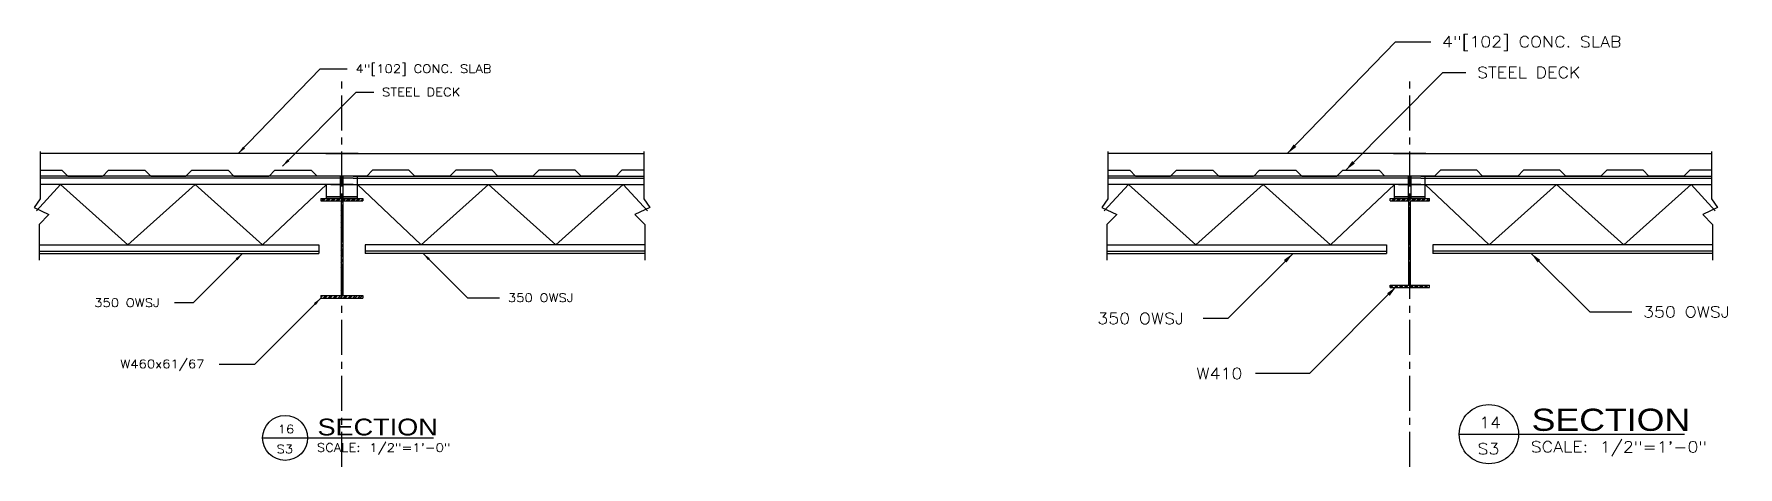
# Model space of a CAD drawing. Header units: inches. Extents: x -44 to 9761, y -1166 to 3580.
# Drawn here: x 8186.1 to 8489.7, y 3493.7 to 3570.9 of the extents above; entities that cross this region are included whole.
import ezdxf
from ezdxf.enums import TextEntityAlignment as Align

# ---------------------------------------------------------------- set-up
doc = ezdxf.new("R2010")
doc.units = ezdxf.units.IN
doc.header["$MEASUREMENT"] = 0
doc.linetypes.add('CENTER', pattern=[2, 1.25, -0.25, 0.25, -0.25])
for name, color, linetype in [('Center', 251, 'CENTER'), ('L1', 1, 'CONTINUOUS'), ('L131', 131, 'CONTINUOUS'), ('LAYER15A', 15, 'CONTINUOUS'), ('Struc_Plan_Dim', 5, 'CONTINUOUS'), ('Struc_Section_Conc', 71, 'CONTINUOUS'), ('Struc_Steel_Beam', 22, 'CONTINUOUS'), ('Struc_Steel_Deck', 41, 'CONTINUOUS'), ('Struc_Steel_Joist', 21, 'CONTINUOUS'), ('TEXT131', 131, 'CONTINUOUS')]:
    doc.layers.add(name, color=color, linetype=linetype)
doc.styles.add('ROMANS', font='ROMANS.SHX', dxfattribs={"width": 0.8})
doc.styles.add('ROMANS-115', font='romans.shx', dxfattribs={"width": 1.15})
doc.styles.add('SANS-80', font='sanss___.ttf', dxfattribs={"width": 0.8})
doc.dimstyles.new('Copy of 12-ROMANS-115-PS-BPV', dxfattribs={"dimtxt": 0.0625, "dimasz": 0.0625, "dimexe": 0.0625, "dimexo": 0.0625, "dimgap": 0.0625, "dimtad": 1, "dimdec": 4, "dimlfac": 24, "dimzin": 1, "dimdsep": 46, "dimlunit": 4, "dimtxsty": 'ROMANS-115', "dimcen": 0.0625, "dimclrd": 256, "dimclre": 256, "dimclrt": 256, "dimadec": 0, "dimazin": 0, "dimtfac": 1, "dimtdec": 4, "dimtofl": 0, "dimtmove": 0, "dimatfit": 0, "dimfxl": 1, "dimfrac": 2, "dimtolj": 1, "dimtzin": 0, "dimarcsym": 0})

# ---------------------------------------------------------------- blocks, each defined once
blk = doc.blocks.new('W16x36[410x54]')
at = {"layer": 'Struc_Steel_Beam'}
h = blk.add_hatch(dxfattribs=at)
h.set_pattern_fill('STEEL', color=131, scale=5, style=0)
h.set_pattern_definition([(45, (-8446.539, -3506.6738), (-0.44194174, 0.44194174), []), (45, (-8446.539, -3506.3613), (-0.44194174, 0.44194174), [])])
h.paths.add_polyline_path([(-0.15625, 0.4375), (-3.5, 0.4375), (-3.5, 0), (3.5, 0), (3.5, 0.4375), (0.15625, 0.4375), (0.15625, 15.4375), (3.5, 15.4375), (3.5, 15.875), (-3.5, 15.875), (-3.5, 15.4375), (-0.15625, 15.4375)])
for p, q in [((-3.5, 15.875), (3.5, 15.875)), ((-3.5, 15.4375), (-3.5, 15.875)), ((-3.5, 15.4375), (-0.15625, 15.4375)), ((-0.15625, 0.4375), (-0.15625, 15.4375)), ((0.15625, 0.4375), (0.15625, 15.4375)), ((0.15625, 15.4375), (3.5, 15.4375)), ((3.5, 15.4375), (3.5, 15.875)), ((-3.5, 0.4375), (-0.15625, 0.4375)), ((-3.5, 0), (-3.5, 0.4375)), ((-3.5, 0), (3.5, 0)), ((0.15625, 0.4375), (3.5, 0.4375)), ((3.5, 0), (3.5, 0.4375))]:
    blk.add_line(p, q, dxfattribs=at)
blk = doc.blocks.new('W460x61[18x41]')
at = {"layer": 'Struc_Steel_Beam'}
h = blk.add_hatch(dxfattribs=at)
h.set_pattern_fill('STEEL', color=131, scale=5, style=0)
h.set_pattern_definition([(45, (-8305.6723, -3479.1373), (-0.44194174, 0.44194174), []), (45, (-8305.6723, -3478.8248), (-0.44194174, 0.44194174), [])])
h.paths.add_polyline_path([(-0.15625, 17.3125), (-0.15625, 0.4375), (-3.75, 0.4375), (-3.75, 0), (3.75, 0), (3.75, 0.4375), (0.15625, 0.4375), (0.15625, 17.3125), (3.75, 17.3125), (3.75, 17.75), (-3.75, 17.75), (-3.75, 17.3125)])
for p, q in [((-3.75, 17.75), (3.75, 17.75)), ((-3.75, 17.75), (-3.75, 17.3125)), ((-3.75, 17.3125), (-0.15625, 17.3125)), ((-0.15625, 17.3125), (-0.15625, 0.4375)), ((0.15625, 17.3125), (0.15625, 0.4375)), ((0.15625, 17.3125), (3.75, 17.3125)), ((3.75, 17.75), (3.75, 17.3125)), ((-3.75, 0.4375), (-0.15625, 0.4375)), ((-3.75, 0.4375), (-3.75, 0)), ((-3.75, 0), (3.75, 0)), ((0.15625, 0.4375), (3.75, 0.4375)), ((3.75, 0.4375), (3.75, 0))]:
    blk.add_line(p, q, dxfattribs=at)
blk = doc.blocks.new('Title-section')
at = {"layer": 'LAYER15A'}
blk.add_line((-2.066, -7.538), (-0.7979, -7.538), dxfattribs=at)
blk.add_circle((-1.899, -7.538), 0.167, dxfattribs=at)
at = {"layer": 'L131', "style": 'ROMANS', "width": 1.15}
blk.add_text('SCALE:', height=0.0625, dxfattribs=at).set_placement((-1.6635, -7.64))
for tag, p in [('TITLE_NO.', (-1.8925, -7.5036)), ('SHEET_NO.', (-1.9016, -7.6515))]:
    blk.add_attdef(tag, text='', height=0.0625, dxfattribs=at).set_placement(p, align=Align.CENTER)
blk.add_attdef('SCALE', (-1.2742, -7.641), '', height=0.0625, dxfattribs=at)
at = {"layer": 'TEXT131', "style": 'SANS-80', "width": 1.15}
blk.add_text('SECTION', height=0.125, dxfattribs=at).set_placement((-1.6583, -7.5194))

msp = doc.modelspace()

# ---------------------------------------------------------------- linework, layer by layer
at = {"layer": 'Center', "ltscale": 5}
for p, q in [((8240.92737, 3493.72581), (8240.92737, 3563.13125)), ((8431.21642, 3493.72581), (8431.21642, 3563.13125))]:
    msp.add_line(p, q, dxfattribs=at)
at = {"layer": 'L1'}
for p, q in [((8187.13193, 3549.9932), (8187.13193, 3541.55372)), ((8294.72281, 3549.9932), (8294.72281, 3541.55372)), ((8377.42098, 3549.9932), (8377.42098, 3541.55372)), ((8485.01186, 3549.9932), (8485.01186, 3541.55372)), ((8187.13193, 3541.55372), (8186.07455, 3539.96934)), ((8294.72281, 3541.55372), (8295.7802, 3539.96934)), ((8377.42098, 3541.55372), (8376.36359, 3539.96934)), ((8485.01186, 3541.55372), (8486.06924, 3539.96934)), ((8186.07455, 3539.96934), (8188.71801, 3538.73801)), ((8188.71801, 3538.73801), (8186.9557, 3536.94479)), ((8295.7802, 3539.96934), (8293.13673, 3538.73801)), ((8293.13673, 3538.73801), (8294.89905, 3536.94479)), ((8376.36359, 3539.96934), (8379.00706, 3538.73801)), ((8379.00706, 3538.73801), (8377.24475, 3536.94479)), ((8486.06924, 3539.96934), (8483.42578, 3538.73801)), ((8483.42578, 3538.73801), (8485.18809, 3536.94479)), ((8186.9557, 3536.94479), (8186.9557, 3530.58222)), ((8294.89905, 3536.94479), (8294.89905, 3530.58222)), ((8377.24475, 3536.94479), (8377.24475, 3530.58222)), ((8485.18809, 3536.94479), (8485.18809, 3530.58222))]:
    msp.add_line(p, q, dxfattribs=at)
at = {"layer": 'Struc_Section_Conc', "ltscale": 2}
for p, q in [((8243.80237, 3549.59327), (8187.13193, 3549.59327)), ((8238.05237, 3549.59327), (8294.72281, 3549.59327)), ((8434.09142, 3549.59327), (8377.42098, 3549.59327)), ((8428.34142, 3549.59327), (8485.01186, 3549.59327)), ((8187.13193, 3546.63862), (8191.02679, 3546.63862)), ((8192.07214, 3545.59327), (8191.02679, 3546.63862)), ((8198.31953, 3545.59327), (8199.36487, 3546.63862)), ((8199.36487, 3546.63862), (8205.83929, 3546.63862)), ((8206.88464, 3545.59327), (8205.83929, 3546.63862)), ((8213.13203, 3545.59327), (8214.17737, 3546.63862)), ((8214.17737, 3546.63862), (8220.65179, 3546.63862)), ((8221.69714, 3545.59327), (8220.65179, 3546.63862)), ((8227.94453, 3545.59327), (8228.98987, 3546.63862)), ((8228.98987, 3546.63862), (8235.46429, 3546.63862)), ((8236.50964, 3545.59327), (8235.46429, 3546.63862)), ((8245.34511, 3545.59327), (8246.39046, 3546.63862)), ((8252.86487, 3546.63862), (8246.39046, 3546.63862)), ((8253.91022, 3545.59327), (8252.86487, 3546.63862)), ((8260.15761, 3545.59327), (8261.20296, 3546.63862)), ((8267.67737, 3546.63862), (8261.20296, 3546.63862)), ((8268.72272, 3545.59327), (8267.67737, 3546.63862)), ((8274.97011, 3545.59327), (8276.01546, 3546.63862)), ((8282.48987, 3546.63862), (8276.01546, 3546.63862)), ((8283.53522, 3545.59327), (8282.48987, 3546.63862)), ((8289.78261, 3545.59327), (8290.82796, 3546.63862)), ((8294.72281, 3546.63862), (8290.82796, 3546.63862)), ((8377.42098, 3546.63862), (8381.31584, 3546.63862)), ((8382.36118, 3545.59327), (8381.31584, 3546.63862)), ((8388.60857, 3545.59327), (8389.65392, 3546.63862)), ((8389.65392, 3546.63862), (8396.12834, 3546.63862)), ((8397.17368, 3545.59327), (8396.12834, 3546.63862)), ((8403.42107, 3545.59327), (8404.46642, 3546.63862)), ((8404.46642, 3546.63862), (8410.94084, 3546.63862)), ((8411.98618, 3545.59327), (8410.94084, 3546.63862)), ((8418.23357, 3545.59327), (8419.27892, 3546.63862)), ((8419.27892, 3546.63862), (8425.75334, 3546.63862)), ((8426.79868, 3545.59327), (8425.75334, 3546.63862)), ((8435.63416, 3545.59327), (8436.6795, 3546.63862)), ((8443.15392, 3546.63862), (8436.6795, 3546.63862)), ((8444.19926, 3545.59327), (8443.15392, 3546.63862)), ((8450.44666, 3545.59327), (8451.492, 3546.63862)), ((8457.96642, 3546.63862), (8451.492, 3546.63862)), ((8459.01176, 3545.59327), (8457.96642, 3546.63862)), ((8465.25916, 3545.59327), (8466.3045, 3546.63862)), ((8472.77892, 3546.63862), (8466.3045, 3546.63862)), ((8473.82426, 3545.59327), (8472.77892, 3546.63862)), ((8480.07166, 3545.59327), (8481.117, 3546.63862)), ((8485.01186, 3546.63862), (8481.117, 3546.63862)), ((8192.07214, 3545.59327), (8198.28958, 3545.59327)), ((8198.31953, 3545.59327), (8195.27243, 3545.59327)), ((8206.88464, 3545.59327), (8213.10208, 3545.59327)), ((8213.13203, 3545.59327), (8210.08493, 3545.59327)), ((8221.69714, 3545.59327), (8227.91458, 3545.59327)), ((8227.94453, 3545.59327), (8224.89743, 3545.59327)), ((8245.34511, 3545.59327), (8236.50964, 3545.59327)), ((8253.91022, 3545.59327), (8256.95732, 3545.59327)), ((8260.15761, 3545.59327), (8253.94017, 3545.59327)), ((8268.72272, 3545.59327), (8271.76982, 3545.59327)), ((8274.97011, 3545.59327), (8268.75267, 3545.59327)), ((8283.53522, 3545.59327), (8286.58232, 3545.59327)), ((8289.78261, 3545.59327), (8283.56517, 3545.59327)), ((8382.36118, 3545.59327), (8388.57863, 3545.59327)), ((8388.60857, 3545.59327), (8385.56147, 3545.59327)), ((8397.17368, 3545.59327), (8403.39113, 3545.59327)), ((8403.42107, 3545.59327), (8400.37397, 3545.59327)), ((8411.98618, 3545.59327), (8418.20363, 3545.59327)), ((8418.23357, 3545.59327), (8415.18647, 3545.59327)), ((8435.63416, 3545.59327), (8426.79868, 3545.59327)), ((8444.19926, 3545.59327), (8447.24637, 3545.59327)), ((8450.44666, 3545.59327), (8444.22921, 3545.59327)), ((8459.01176, 3545.59327), (8462.05887, 3545.59327)), ((8465.25916, 3545.59327), (8459.04171, 3545.59327)), ((8473.82426, 3545.59327), (8476.87137, 3545.59327)), ((8480.07166, 3545.59327), (8473.85421, 3545.59327))]:
    msp.add_line(p, q, dxfattribs=at)
at = {"layer": 'Struc_Steel_Beam'}
for p, q in [((8243.67737, 3541.59327), (8238.17737, 3541.59327)), ((8433.96642, 3541.59327), (8428.46642, 3541.59327))]:
    msp.add_line(p, q, dxfattribs=at)
at = {"layer": 'Struc_Steel_Deck'}
for p, q in [((8198.31953, 3545.59327), (8195.27243, 3545.59327)), ((8283.53522, 3545.59327), (8286.58232, 3545.59327)), ((8388.60857, 3545.59327), (8385.56147, 3545.59327)), ((8473.82426, 3545.59327), (8476.87137, 3545.59327))]:
    msp.add_line(p, q, dxfattribs=at)
at = {"layer": 'Struc_Steel_Joist'}
for p, q in [((8186.49319, 3539.42499), (8190.80237, 3544.09327)), ((8240.67737, 3545.59327), (8187.13193, 3545.59327)), ((8240.67737, 3545.21827), (8187.13193, 3545.21827)), ((8240.67737, 3544.09327), (8187.13193, 3544.09327)), ((8190.80237, 3544.09327), (8202.80237, 3533.31327)), ((8202.80237, 3533.31327), (8214.80237, 3544.09327)), ((8214.80237, 3544.09327), (8226.80237, 3533.31327)), ((8226.80237, 3533.31327), (8238.17737, 3544.09327)), ((8238.17737, 3541.59327), (8238.17737, 3544.09327)), ((8238.92737, 3544.09327), (8240.67737, 3544.09327)), ((8240.67737, 3541.59327), (8240.67737, 3545.59327)), ((8242.92737, 3545.59327), (8241.17737, 3545.59327)), ((8241.17737, 3541.59327), (8241.17737, 3545.59327)), ((8242.92737, 3545.21827), (8241.17737, 3545.21827)), ((8242.92737, 3544.09327), (8241.17737, 3544.09327)), ((8241.17737, 3544.09327), (8294.72281, 3544.09327)), ((8242.92737, 3545.59327), (8294.72281, 3545.59327)), ((8242.92737, 3545.21827), (8294.72281, 3545.21827)), ((8243.67737, 3541.59327), (8243.67737, 3545.59327)), ((8255.05237, 3533.31327), (8243.67737, 3544.09327)), ((8267.05237, 3544.09327), (8255.05237, 3533.31327)), ((8279.05237, 3533.31327), (8267.05237, 3544.09327)), ((8291.05237, 3544.09327), (8279.05237, 3533.31327)), ((8295.36156, 3539.42499), (8291.05237, 3544.09327)), ((8376.78223, 3539.42499), (8381.09142, 3544.09327)), ((8430.96642, 3545.59327), (8377.42098, 3545.59327)), ((8430.96642, 3545.21827), (8377.42098, 3545.21827)), ((8430.96642, 3544.09327), (8377.42098, 3544.09327)), ((8381.09142, 3544.09327), (8393.09142, 3533.31327)), ((8393.09142, 3533.31327), (8405.09142, 3544.09327)), ((8405.09142, 3544.09327), (8417.09142, 3533.31327)), ((8417.09142, 3533.31327), (8428.46642, 3544.09327)), ((8428.46642, 3541.59327), (8428.46642, 3544.09327)), ((8429.21642, 3544.09327), (8430.96642, 3544.09327)), ((8430.96642, 3541.59327), (8430.96642, 3545.59327)), ((8433.21642, 3545.59327), (8431.46642, 3545.59327)), ((8431.46642, 3541.59327), (8431.46642, 3545.59327)), ((8433.21642, 3545.21827), (8431.46642, 3545.21827)), ((8433.21642, 3544.09327), (8431.46642, 3544.09327)), ((8431.46642, 3544.09327), (8485.01186, 3544.09327)), ((8433.21642, 3545.59327), (8485.01186, 3545.59327)), ((8433.21642, 3545.21827), (8485.01186, 3545.21827)), ((8433.96642, 3541.59327), (8433.96642, 3545.59327)), ((8445.34142, 3533.31327), (8433.96642, 3544.09327)), ((8457.34142, 3544.09327), (8445.34142, 3533.31327)), ((8469.34142, 3533.31327), (8457.34142, 3544.09327)), ((8481.34142, 3544.09327), (8469.34142, 3533.31327)), ((8485.65061, 3539.42499), (8481.34142, 3544.09327)), ((8238.17737, 3541.96827), (8240.67737, 3541.96827)), ((8243.67737, 3541.59327), (8238.17737, 3541.59327)), ((8241.17737, 3541.96827), (8243.67737, 3541.96827)), ((8428.46642, 3541.96827), (8430.96642, 3541.96827)), ((8433.96642, 3541.59327), (8428.46642, 3541.59327)), ((8431.46642, 3541.96827), (8433.96642, 3541.96827)), ((8186.9557, 3533.31327), (8236.80237, 3533.31327)), ((8186.9557, 3532.18827), (8236.80237, 3532.18827)), ((8186.9557, 3531.81327), (8236.80237, 3531.81327)), ((8236.80237, 3533.31327), (8236.80237, 3531.81327)), ((8294.89905, 3533.31327), (8245.05237, 3533.31327)), ((8245.05237, 3533.31327), (8245.05237, 3531.81327)), ((8294.89905, 3532.18827), (8245.05237, 3532.18827)), ((8294.89905, 3531.81327), (8245.05237, 3531.81327)), ((8377.24475, 3533.31327), (8427.09142, 3533.31327)), ((8377.24475, 3532.18827), (8427.09142, 3532.18827)), ((8377.24475, 3531.81327), (8427.09142, 3531.81327)), ((8427.09142, 3533.31327), (8427.09142, 3531.81327)), ((8485.18809, 3533.31327), (8435.34142, 3533.31327)), ((8435.34142, 3533.31327), (8435.34142, 3531.81327)), ((8485.18809, 3532.18827), (8435.34142, 3532.18827)), ((8485.18809, 3531.81327), (8435.34142, 3531.81327))]:
    msp.add_line(p, q, dxfattribs=at)

# ---------------------------------------------------------------- block references
at = {"layer": 'Struc_Plan_Dim'}
for p, xscale, yscale, zscale, values in [((8505.43115, 3738.20971), 31.65791448587731, 31.65791448587731, 31.65791448587731, {'TITLE_NO.': '14', 'SHEET_NO.': 'S3', 'SCALE': '1/2"=1\'-0"'}), ((8276.38673, 3679.80769), 23.9999999299466, 23.9999999299466, 23.9999999299466, {'TITLE_NO.': '16', 'SHEET_NO.': 'S3', 'SCALE': '1/2"=1\'-0"'})]:
    msp.add_blockref('Title-section', p, dxfattribs=dict(at, xscale=xscale, yscale=yscale, zscale=zscale)).add_auto_attribs(values)
at = {"layer": 'Struc_Steel_Beam'}
for name, p in [('W460x61[18x41]', (8240.92737, 3523.84327)), ('W16x36[410x54]', (8431.21642, 3525.71827))]:
    msp.add_blockref(name, p, dxfattribs=at)

# ---------------------------------------------------------------- texts
at = {"layer": 'Struc_Plan_Dim', "attachment_point": 1, "style": 'ROMANS-115'}
for s, insert, char_height in [('\\A1;4"[102] CONC. SLAB', (8436.95373, 3570.54603), 1.9786197), ('\\A1;4"[102] CONC. SLAB', (8243.34255, 3565.47765), 1.5), ('\\A1;STEEL DECK', (8443.21374, 3565.06409), 1.9786197), ('\\A1;STEEL DECK', (8248.08829, 3561.32177), 1.5), ('\\A1;350 OWSJ', (8196.78213, 3523.75951), 1.5), ('\\A1;350 OWSJ', (8270.50937, 3524.64709), 1.5), ('\\A1;350 OWSJ', (8472.78894, 3522.36051), 1.9786197), ('\\A1;350 OWSJ', (8375.53683, 3521.18972), 1.9786197), ('W460x61/67', (8201.44036, 3512.84608), 1.5), ('\\A1;W410', (8393.2016, 3511.37404), 1.97862)]:
    msp.add_mtext(s, dxfattribs=dict(at, insert=insert, char_height=char_height))

# ---------------------------------------------------------------- leaders
at = {"layer": 'Struc_Plan_Dim', "annotation_type": 0, "has_hookline": 1}
for points, override, hookline_direction, text_width in [([(8409.38853, 3549.59327), (8428.66585, 3569.55672), (8434.97511, 3569.55672)], {"dimscale": 31.657914, "dimgap": 0.0625, "dimtad": 0, "dimlfac": 0.031588, "dimse1": 1, "dimse2": 1}, 0, 35.64813), ([(8222.44525, 3549.59327), (8237.05947, 3564.72765), (8241.84255, 3564.72765)], {"dimscale": 24, "dimgap": 0.0625, "dimtad": 0, "dimlfac": 0.041667, "dimse1": 1, "dimse2": 1}, 0, 27.025), ([(8419.79562, 3546.63862), (8437.12106, 3564.07478), (8441.23512, 3564.07478)], {"dimscale": 31.657914, "dimgap": 0.0625, "dimtad": 0, "dimlfac": 0.031588, "dimse1": 1, "dimse2": 1}, 0, 20.37036), ([(8230.3349, 3547.35334), (8243.4694, 3560.57177), (8246.58829, 3560.57177)], {"dimscale": 24, "dimgap": 0.0625, "dimtad": 0, "dimlfac": 0.041667, "dimse1": 1, "dimse2": 1}, 0, 15.44286), ([(8223.22613, 3531.81327), (8214.42237, 3523.00951), (8211.09641, 3523.00951)], {"dimscale": 24, "dimgap": 0.0625, "dimtad": 0, "dimlfac": 0.041667, "dimse1": 1, "dimse2": 1}, 1, 12.81429), ([(8255.38829, 3531.81327), (8263.30447, 3523.89709), (8269.00937, 3523.89709)], {"dimscale": 24, "dimgap": 0.0625, "dimtad": 0, "dimlfac": 0.041667, "dimse1": 1, "dimse2": 1}, 0, 12.81429), ([(8410.41858, 3531.81327), (8398.80572, 3520.20041), (8394.41851, 3520.20041)], {"dimscale": 31.657914, "dimgap": 0.0625, "dimtad": 0, "dimlfac": 0.031588, "dimse1": 1, "dimse2": 1}, 1, 16.90307), ([(8452.84303, 3531.81327), (8463.2851, 3521.3712), (8470.81032, 3521.3712)], {"dimscale": 31.657914, "dimgap": 0.0625, "dimtad": 0, "dimlfac": 0.031588, "dimse1": 1, "dimse2": 1}, 0, 16.90307), ([(8428.82138, 3525.88022), (8413.3259, 3510.38473), (8403.7401, 3510.38473)], {"dimscale": 31.657914, "dimgap": 0.0625, "dimtad": 0, "dimlfac": 0.031588, "dimse1": 1}, 1, 8.55989)]:
    msp.add_leader(points, dimstyle='Copy of 12-ROMANS-115-PS-BPV', override=override, dxfattribs=dict(at, hookline_direction=hookline_direction, text_width=text_width))
at = {"layer": 'Struc_Plan_Dim'}
msp.add_leader([(8237.17737, 3523.84327), (8225.33682, 3512.00272), (8219.05502, 3512.00272)], dimstyle='Copy of 12-ROMANS-115-PS-BPV', override={"dimscale": 24, "dimtad": 0, "dimlfac": 0.041667, "dimse1": 1, "dimse2": 1}, dxfattribs=at)

doc.saveas('drawing.dxf')
